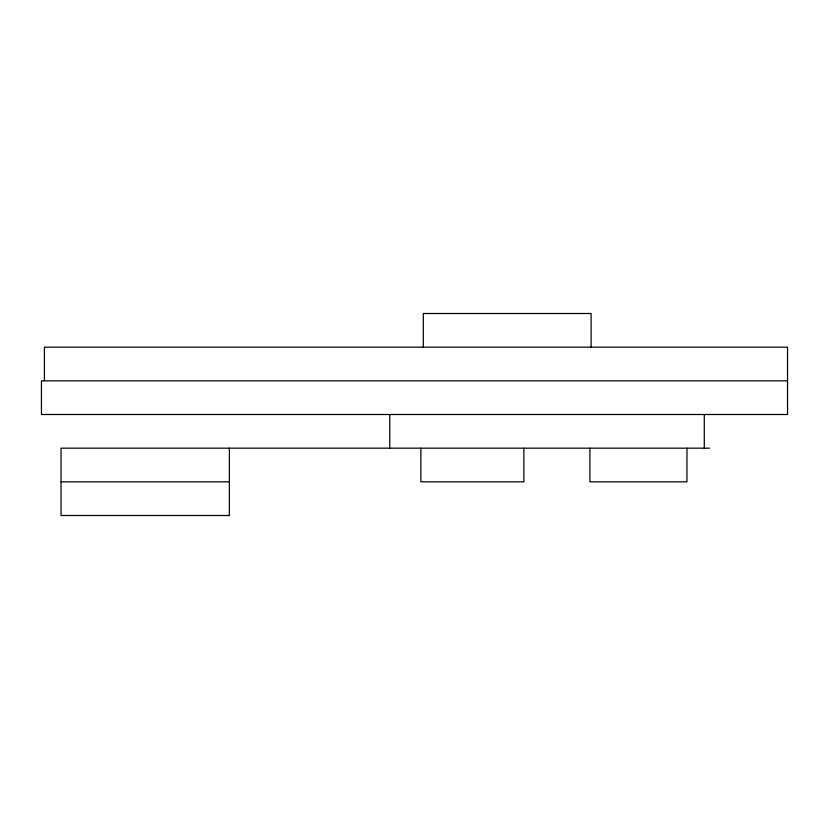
<?xml version="1.0" encoding="UTF-8"?>
<svg xmlns="http://www.w3.org/2000/svg" width="829" height="829" viewBox="0 0 829 829"><rect width="100%" height="100%" fill="white"/><g stroke="black" fill="none" stroke-linecap="round" stroke-linejoin="round"><path stroke-width="1.24" d="M787.55 380.832L41.45 380.832L41.45 414.5L787.55 414.5L787.55 347.164L44.414 347.164L44.414 380.832M709.593 448.168L61.035 448.168L61.035 515.503L229.374 515.503L229.374 448.168M61.035 481.836L229.374 481.836M704.287 414.5L704.287 448.168M686.961 448.168L686.961 481.836L589.896 481.836L589.896 448.168M591.108 347.164L591.108 313.497L423.298 313.497L423.298 347.164M523.866 448.168L523.866 481.836L420.863 481.836L420.863 448.168M389.744 414.5L389.744 448.168"/></g></svg>
